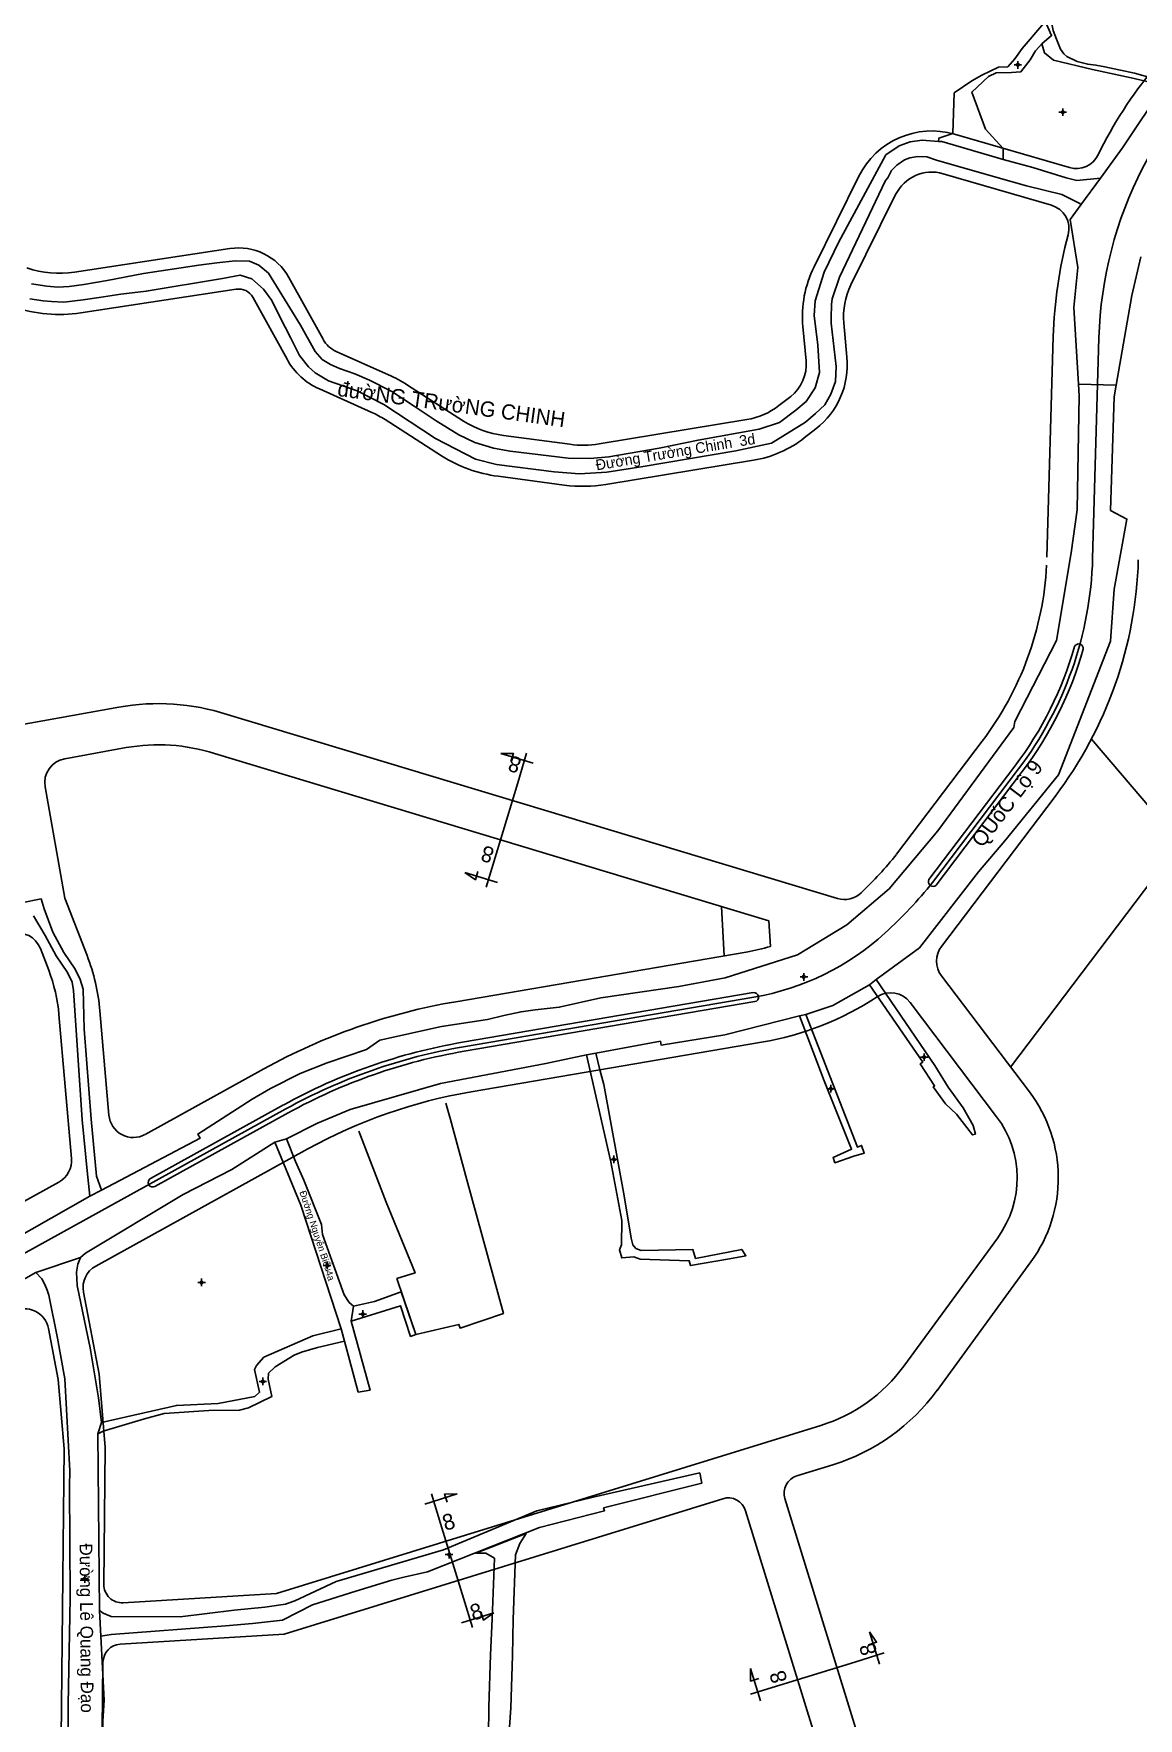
# Model space of a CAD drawing. Extents: x 548357 to 553331, y 1835329 to 1842351.
# Drawn here: x 550610 to 550972, y 1838152 to 1838705 of the extents above; entities that cross this region are included whole.
import ezdxf

# ---------------------------------------------------------------- set-up
doc = ezdxf.new("R2010")
doc.units = 0
for name, color, linetype in [('Level 1', 7, 'Continuous'), ('Level 10', 7, 'Continuous'), ('Level 11', 7, 'Continuous'), ('Level 2', 7, 'Continuous'), ('Level 30', 7, 'Continuous'), ('Level 4', 7, 'Continuous'), ('Level 5', 7, 'Continuous')]:
    doc.layers.add(name, color=color, linetype=linetype)

msp = doc.modelspace()

# ---------------------------------------------------------------- linework, layer by layer
at = {"layer": 'Level 1'}
for points in [[(550957.24, 1838532.99), (550959.3, 1838605.33)], [(550762.92, 1838468.99), (550767.08, 1838469.01), (550766.27, 1838466.29)], [(550773.59, 1838465.78), (550762.92, 1838468.99)], [(550771.41, 1838469.08), (550768.49, 1838459.38)], [(550904.68, 1838426.66), (550932.94, 1838463.95)], [(550761.08, 1838434.8), (550768.49, 1838459.38)], [(550751.13, 1838429.87), (550754.59, 1838427.56), (550755.41, 1838430.27)], [(550758.16, 1838425.11), (550761.08, 1838434.8)], [(550761.8, 1838426.66), (550751.13, 1838429.87)], [(550750.65, 1838372.73), (550846.05, 1838389.01)], [(550473.8, 1838231.7), (550692.37, 1838352.34)], [(550737.98, 1838222.69), (550748.62, 1838225.98)], [(550740.14, 1838226.01), (550743.12, 1838216.33)], [(550748.62, 1838225.98), (550744.46, 1838225.96), (550745.3, 1838223.25)], [(550743.12, 1838216.33), (550750.69, 1838191.8)], [(550750.03, 1838183.65), (550760.67, 1838186.93)], [(550753.68, 1838182.13), (550750.69, 1838191.8)], [(550760.67, 1838186.93), (550757.22, 1838184.6), (550756.39, 1838187.31)], [(550883.99, 1838180.79), (550886.33, 1838177.35), (550883.62, 1838176.51)], [(550887.28, 1838170.15), (550883.99, 1838180.79)], [(550854.59, 1838163.25), (550879.12, 1838170.82)], [(550888.8, 1838173.8), (550879.12, 1838170.82)], [(550848.23, 1838158.1), (550844.95, 1838168.75)], [(550844.95, 1838168.75), (550844.96, 1838164.58), (550847.67, 1838165.42)], [(550844.92, 1838160.26), (550854.59, 1838163.25)]]:
    msp.add_lwpolyline(points, dxfattribs=at)
for centre, radius, start, end in [((551089.25, 1838601.61), 130, 127.2058, 178.3637), ((550837.29, 1838536.42), 120, 322.8512, 358.3637), ((550788.16, 1838520.4), 149.55, 312.4827, 321.1816), ((550831.75, 1838472.8), 85, 279.6827, 312.4827), ((550781.77, 1838190.37), 185, 99.6827, 118.8952)]:
    msp.add_arc(centre, radius, start, end, dxfattribs=at)
at = {"layer": 'Level 10'}
for p, q in [((550953.35, 1838648.96), (550959.8, 1838657.78)), ((550952.57, 1838590.19), (550964.94, 1838589.87)), ((550883.97, 1838393.01), (550886.19, 1838394.83)), ((550861.02, 1838382.86), (550863.12, 1838383.31)), ((550791.04, 1838370.06), (550794.16, 1838370.64)), ((550688.75, 1838341.38), (550692.53, 1838342.54)), ((550627.98, 1838323.7), (550631.9, 1838325.65)), ((550610.27, 1838298.71), (550624.96, 1838303.6)), ((550713.79, 1838282.7), (550714.53, 1838287.66)), ((550710.54, 1838280.2), (550711.66, 1838276.17)), ((550630.62, 1838245.67), (550631.87, 1838249.43)), ((550630.62, 1838245.67), (550631.21, 1838187.78)), ((550631.21, 1838187.78), (550631.61, 1838179.3))]:
    msp.add_line(p, q, dxfattribs=at)
for points in [[(550928.11, 1838730.97), (550933.35, 1838723.89), (550940.56, 1838714.73), (550943.47, 1838709.92), (550944.3, 1838706.24), (550945.35, 1838703.35), (550946.7, 1838700.13), (550947.77, 1838698.53), (550948.8, 1838697.69), (550952.11, 1838696.07), (550955.65, 1838695.14), (550958.29, 1838694.86), (550961.21, 1838694.29), (550970.99, 1838692.21), (550970.99, 1838692.25), (550977.16, 1838690.49)], [(550906.66, 1838669.83), (550906.78, 1838670.92), (550911.38, 1838672.45), (550911.76, 1838685.72), (550917.59, 1838689.68), (550920.82, 1838691.59), (550926.38, 1838694.16), (550929.36, 1838694.28), (550931.7, 1838696.95), (550934.09, 1838700.28), (550941.17, 1838708.6), (550938.29, 1838713.54), (550936.07, 1838716.23), (550933.48, 1838718.81), (550928.45, 1838722.56), (550926.41, 1838725.21)], [(550940.5, 1838701.8), (550943.74, 1838704.56), (550941.76, 1838709.01), (550938.88, 1838713.95), (550936.73, 1838716.62), (550933.98, 1838719.17), (550930.37, 1838723.45), (550928.56, 1838725.9), (550926.41, 1838725.21)], [(550941.17, 1838708.6), (550934.09, 1838700.28), (550931.7, 1838696.95), (550929.36, 1838694.28), (550926.38, 1838694.16), (550920.82, 1838691.59), (550917.59, 1838689.68), (550911.76, 1838685.72), (550911.38, 1838672.45), (550906.78, 1838670.92), (550906.66, 1838669.83), (550901.26, 1838670.18), (550897.33, 1838669.64), (550893.76, 1838668.42), (550889.38, 1838665.38), (550873.79, 1838636.62), (550869.15, 1838626.9), (550866.17, 1838617.55), (550865.83, 1838612.66), (550866.98, 1838602.95), (550867.54, 1838593.96), (550866.17, 1838588.99), (550863.15, 1838584.5), (550859.8, 1838581.62), (550854.41, 1838577.57), (550847.77, 1838575.37), (550827.71, 1838571.81), (550814.92, 1838569.19), (550798.43, 1838566.31), (550792.31, 1838565.77), (550785.06, 1838565.9), (550765.98, 1838568.14), (550760.56, 1838569.21), (550754.37, 1838571.01), (550749.14, 1838573.48), (550741.75, 1838578.08), (550734.49, 1838582.94), (550727.2, 1838587.74), (550719.86, 1838591.5), (550715.03, 1838593.55), (550709.96, 1838595.26), (550706.99, 1838596.57), (550704.32, 1838598.28), (550702.03, 1838600.89), (550697.14, 1838609.5), (550686.67, 1838626.57), (550683.48, 1838629.24), (550680.39, 1838630.54), (550675.75, 1838630.65), (550669.68, 1838629.98), (550663.85, 1838629.19), (550645.68, 1838626.45), (550633.76, 1838624.2), (550626.08, 1838622.89), (550621.21, 1838622.16), (550617.51, 1838622.03), (550613.93, 1838622.32), (550608.89, 1838623.12)], [(550927.9, 1838663.91), (550927.83, 1838667.52), (550922.04, 1838673.87), (550917.57, 1838686.01), (550923.08, 1838691.08), (550925.54, 1838692.27), (550930.61, 1838692.41), (550933.7, 1838692.68), (550936.76, 1838696.56), (550938.5, 1838699.56), (550940.5, 1838701.8)], [(550940.5, 1838701.8), (550941.39, 1838698.85), (550944.42, 1838696.49), (550957.24, 1838693.4), (550969.88, 1838690.63), (550980.71, 1838688.14)], [(550959.8, 1838657.78), (550967.09, 1838667.75), (550980.71, 1838688.14)], [(550608.89, 1838623.12), (550613.93, 1838622.32), (550617.51, 1838622.03), (550621.21, 1838622.16), (550626.08, 1838622.89), (550633.76, 1838624.2), (550645.68, 1838626.45), (550663.85, 1838629.19), (550669.68, 1838629.98), (550675.75, 1838630.65), (550680.39, 1838630.54), (550683.48, 1838629.24), (550686.67, 1838626.57), (550697.14, 1838609.5), (550702.03, 1838600.89), (550704.32, 1838598.28), (550706.99, 1838596.57), (550709.96, 1838595.26), (550715.03, 1838593.55), (550719.86, 1838591.5), (550727.2, 1838587.74), (550734.49, 1838582.94), (550741.75, 1838578.08), (550749.14, 1838573.48), (550754.37, 1838571.01), (550760.56, 1838569.21), (550765.98, 1838568.14), (550785.06, 1838565.9), (550792.31, 1838565.77), (550798.43, 1838566.31), (550814.92, 1838569.19), (550827.71, 1838571.81), (550847.77, 1838575.37), (550854.41, 1838577.57), (550859.8, 1838581.62), (550863.15, 1838584.5), (550866.17, 1838588.99), (550867.54, 1838593.96), (550866.98, 1838602.95), (550865.83, 1838612.66), (550866.17, 1838617.55), (550869.15, 1838626.9), (550873.79, 1838636.62), (550889.38, 1838665.38), (550893.76, 1838668.42), (550897.33, 1838669.64), (550901.26, 1838670.18), (550906.66, 1838669.83)], [(550906.66, 1838669.83), (550907.73, 1838669.76), (550927.9, 1838663.91)], [(550608.37, 1838618.19), (550612.71, 1838617.54), (550615.4, 1838617.24), (550619.44, 1838617.08), (550625.82, 1838617.86), (550631.09, 1838618.62), (550638.22, 1838619.71), (550646.53, 1838620.63), (550671.52, 1838624.85), (550677.36, 1838625.97), (550681.19, 1838624.67), (550684.99, 1838621.28), (550687.78, 1838617.63), (550690.33, 1838612.44), (550694.04, 1838605.23), (550696.85, 1838599.52), (550699.76, 1838595.88), (550701.94, 1838593.9), (550706.37, 1838591.25), (550715.81, 1838587.95), (550724.59, 1838583.48), (550741.45, 1838572.33), (550754.65, 1838565.59), (550761.53, 1838563.8), (550780.46, 1838561.35), (550788.82, 1838560.74), (550797.7, 1838561.24), (550809.65, 1838563.17), (550840.11, 1838568.33), (550851.82, 1838570.78), (550862.93, 1838577.7), (550866.2, 1838580.49), (550869.3, 1838583.35), (550871.23, 1838586.91), (550872.83, 1838590.99), (550873.01, 1838596), (550871.44, 1838610.22), (550871.34, 1838611.96), (550871.45, 1838616.31), (550871.75, 1838618.2), (550874.11, 1838625.25), (550889.27, 1838656.95), (550890.01, 1838657.83), (550891.19, 1838660.29), (550893, 1838662.07), (550895.43, 1838663.77), (550897.21, 1838664.44), (550899.82, 1838664.84), (550902.83, 1838664.72), (550906, 1838663.66), (550926.22, 1838657.85), (550935.56, 1838655.25), (550947.16, 1838652.39), (550953.08, 1838649.42), (550953.35, 1838648.96)], [(550927.9, 1838663.91), (550937.58, 1838661.21), (550948.49, 1838657.91), (550952.09, 1838657.04), (550959.8, 1838657.78)], [(550952.57, 1838590.19), (550951.06, 1838615.33), (550952.4, 1838628.41), (550949.87, 1838644.19), (550953.35, 1838648.96)], [(550964.94, 1838589.87), (550970.1, 1838619.22), (550973.03, 1838631.96)], [(550631.9, 1838325.65), (550664.21, 1838342.72), (550663.45, 1838344.07), (550681.34, 1838355.51), (550687.36, 1838359), (550697.02, 1838364), (550705.96, 1838367.43), (550718.88, 1838371.83), (550723.22, 1838374.95), (550743.42, 1838379.37), (550758.53, 1838381.66), (550763.96, 1838383.01), (550769.57, 1838384.24), (550774.26, 1838384.89), (550782.1, 1838385.7), (550795.77, 1838388.77), (550821.34, 1838392.56), (550836.61, 1838395.34), (550860.29, 1838402.85), (550876.59, 1838412.74), (550890.47, 1838424.54), (550906.4, 1838443.56), (550931.31, 1838477.52), (550931.74, 1838479.43), (550945.37, 1838506.08), (550950.14, 1838534.81), (550952.1, 1838548.93), (550952.8, 1838586.3), (550952.57, 1838590.19)], [(550964.94, 1838589.87), (550964.26, 1838586.01), (550963.11, 1838548.72), (550968.49, 1838545.91), (550964.3, 1838522.93), (550963.11, 1838505.86), (550946.08, 1838461.99), (550928.45, 1838440.34), (550919.75, 1838430.16), (550900.4, 1838405.21), (550886.19, 1838394.83)], [(550605.59, 1838419.91), (550612, 1838421.27), (550612.98, 1838417.95), (550615.84, 1838410.31), (550619.49, 1838403.69), (550623.21, 1838398.22), (550624.88, 1838394.83), (550625.78, 1838391.58), (550626.16, 1838378.52), (550628.41, 1838348.96), (550630.21, 1838330.23), (550631.9, 1838325.65)], [(550609.57, 1838415.7), (550613.32, 1838409.21), (550616.93, 1838402.6), (550620.7, 1838397.15), (550622.19, 1838393.95), (550622.66, 1838391.15), (550625.54, 1838348.77), (550627.13, 1838332.06), (550627.98, 1838323.7)], [(550863.12, 1838383.31), (550871.99, 1838386.25), (550883.97, 1838393.01)], [(550886.19, 1838394.83), (550905.44, 1838366.54), (550909.77, 1838359.51), (550914.74, 1838352.67), (550917.97, 1838346.92), (550918.76, 1838344.1), (550917.76, 1838343.79), (550912.54, 1838350.56), (550908.96, 1838353.95), (550904.92, 1838359.58), (550905.32, 1838359.9), (550900.64, 1838367.12), (550901.44, 1838367.68), (550883.97, 1838393.01)], [(550794.16, 1838370.64), (550815.34, 1838374.54), (550815.6, 1838373.22), (550836.48, 1838376.64), (550861.02, 1838382.86)], [(550863.12, 1838383.31), (550879.99, 1838339.81), (550881.37, 1838340.35), (550882.25, 1838337.79), (550878.83, 1838336.79), (550872.64, 1838334.66), (550872.02, 1838336.4), (550878.11, 1838339.08), (550869.09, 1838361.52), (550861.02, 1838382.86)], [(550692.53, 1838342.54), (550702.75, 1838347.69), (550713.52, 1838352.14), (550743.16, 1838360.69), (550777.73, 1838367.26), (550791.04, 1838370.06)], [(550794.16, 1838370.64), (550795.46, 1838365.17), (550796.74, 1838360.35), (550803.49, 1838323.83), (550805.71, 1838309.92), (550806.33, 1838307.73), (550807.29, 1838306.56), (550809.04, 1838305.87), (550825.98, 1838306.19), (550826.88, 1838303.29), (550842.06, 1838306.25), (550843.38, 1838304.13), (550838.07, 1838303.15), (550825.18, 1838300.94), (550824.8, 1838302.49), (550808.72, 1838303.03), (550806.58, 1838303.79), (550802.66, 1838303.42), (550801.95, 1838306.08), (550802.59, 1838307.7), (550802.62, 1838315.74), (550799.1, 1838334.92), (550791.04, 1838370.06)], [(550692.53, 1838342.54), (550695.53, 1838335.12), (550698.27, 1838328.96), (550704.06, 1838314.44), (550704.41, 1838311.17), (550711.48, 1838291.37), (550713.11, 1838288.82), (550714.53, 1838287.66)], [(550624.96, 1838303.6), (550626.55, 1838304.95), (550658.63, 1838324.27), (550674.58, 1838332.43), (550688.75, 1838341.38)], [(550688.75, 1838341.38), (550697.25, 1838320.8), (550710.54, 1838280.2)], [(550272.82, 1838249.36), (550280.72, 1838248.17), (550280.55, 1838245.87), (550300.75, 1838240.85), (550313.26, 1838238.29), (550313.9, 1838243.68), (550321.8, 1838242.79), (550321.03, 1838235.36), (550344.14, 1838231.5), (550383.57, 1838223.03), (550392.55, 1838222.68), (550397.59, 1838222.41), (550429, 1838223.13), (550452.79, 1838229.92), (550469.58, 1838238.3), (550469.32, 1838238.94), (550491.72, 1838250.9), (550517.3, 1838263.68), (550525.8, 1838267.54), (550537.39, 1838274.24), (550563.01, 1838287.71), (550574.48, 1838294.71), (550602.6, 1838309.23), (550627.98, 1838323.7)], [(550624.96, 1838303.6), (550624.03, 1838301.4), (550623.67, 1838298.77), (550623.85, 1838294.4), (550627.39, 1838277.56), (550628.18, 1838273.97), (550630.82, 1838257.56), (550631.87, 1838249.43)], [(550550.2, 1838265.62), (550555.85, 1838268.76), (550565.36, 1838274.29), (550583.24, 1838284.3), (550588.77, 1838286.47), (550610.27, 1838298.71)], [(550620.07, 1838092.58), (550619.8, 1838105.26), (550620.37, 1838105.28), (550619.86, 1838115.48), (550619.9, 1838133.27), (550620.79, 1838133.34), (550620.94, 1838156.87), (550621.58, 1838191.76), (550621.32, 1838228.54), (550621.5, 1838233.63), (550619.77, 1838263.8), (550617.43, 1838277.07), (550614.6, 1838291.23), (550614.02, 1838292.84), (550613.2, 1838294.77), (550612.28, 1838296.55), (550610.27, 1838298.71)], [(550714.53, 1838287.66), (550721.42, 1838289.15), (550730.22, 1838292.32), (550735.02, 1838278.26), (550733.34, 1838277.67), (550729.98, 1838287.77), (550713.79, 1838282.7)], [(550713.79, 1838282.7), (550720, 1838260.09), (550716.13, 1838259.42), (550711.66, 1838276.17)], [(550630.62, 1838245.67), (550632.35, 1838246.64), (550645.97, 1838250.68), (550652.47, 1838252.44), (550667.04, 1838253.37), (550677.17, 1838253.53), (550680.14, 1838254.27), (550687.72, 1838257.94), (550686.51, 1838263.66), (550686.68, 1838265.67), (550688.81, 1838267.72), (550695.12, 1838271.55), (550697.5, 1838272.47), (550702.75, 1838274.05), (550711.66, 1838276.17)], [(550631.87, 1838249.43), (550656.46, 1838255.02), (550670.14, 1838255.66), (550682.22, 1838257.98), (550683.75, 1838259.36), (550682.09, 1838266.87), (550682.73, 1838268.11), (550685.15, 1838270.89), (550701.22, 1838277.88), (550710.54, 1838280.2)], [(550631.21, 1838187.78), (550632.44, 1838186.9), (550635.01, 1838185.76), (550657.69, 1838185.63), (550675.39, 1838187.86), (550685.51, 1838188.79), (550692.3, 1838189.8), (550693.1, 1838190.13), (550695.32, 1838190.97), (550708.92, 1838197.29), (550744.12, 1838207.68), (550774.74, 1838220.48), (550793.22, 1838224.93), (550828.26, 1838232.89), (550828.8, 1838230.05), (550828.92, 1838229.5), (550796.69, 1838221.4), (550796.97, 1838220.45), (550775.67, 1838214.93), (550738.86, 1838200.48), (550731.08, 1838198.63), (550727.19, 1838197.65), (550715.38, 1838194.06), (550701.17, 1838189.57), (550691.22, 1838184.6), (550681.47, 1838183.45), (550672.58, 1838182.66), (550635.04, 1838179.87), (550631.61, 1838179.3)], [(550758.93, 1838146.47), (550758.97, 1838156.08), (550759.53, 1838173.23), (550760.15, 1838184.99), (550760.85, 1838204.89), (550757.97, 1838206.55), (550754.72, 1838206.59), (550771.24, 1838212.96), (550769.13, 1838209.72), (550767.77, 1838205.99), (550767.02, 1838184.76), (550766.79, 1838172.98), (550766.27, 1838155.83), (550765.56, 1838146.25)], [(550631.61, 1838179.3), (550632.71, 1838158.35), (550632.28, 1838151.31), (550632.33, 1838117.37), (550629.39, 1838117.24), (550629.15, 1838110.2), (550629.64, 1838092.85)]]:
    msp.add_lwpolyline(points, dxfattribs=at)
at = {"layer": 'Level 11'}
for p, q in [((550932.68, 1838695.53), (550932.06, 1838694.9)), ((550932.68, 1838696.15), (550932.68, 1838695.53)), ((550933.31, 1838694.9), (550932.68, 1838695.53)), ((550932.06, 1838694.9), (550931.43, 1838694.9)), ((550932.06, 1838694.9), (550932.68, 1838694.27)), ((550932.68, 1838694.27), (550933.31, 1838694.9)), ((550932.68, 1838694.27), (550932.68, 1838693.65)), ((550933.93, 1838694.9), (550933.31, 1838694.9)), ((550946.81, 1838679.42), (550946.19, 1838679.42)), ((550947.44, 1838680.05), (550946.81, 1838679.42)), ((550946.81, 1838679.42), (550947.44, 1838678.79)), ((550947.44, 1838680.67), (550947.44, 1838680.05)), ((550948.06, 1838679.42), (550947.44, 1838680.05)), ((550947.44, 1838678.79), (550948.06, 1838679.42)), ((550947.44, 1838678.79), (550947.44, 1838678.17)), ((550948.69, 1838679.42), (550948.06, 1838679.42)), ((550862.47, 1838396.91), (550862.47, 1838396.29)), ((550861.85, 1838395.66), (550861.22, 1838395.66)), ((550862.47, 1838396.29), (550861.85, 1838395.66)), ((550861.85, 1838395.66), (550862.47, 1838395.03)), ((550863.09, 1838395.66), (550862.47, 1838396.29)), ((550862.47, 1838395.03), (550863.09, 1838395.66)), ((550862.47, 1838395.03), (550862.47, 1838394.41)), ((550863.72, 1838395.66), (550863.09, 1838395.66)), ((550901.31, 1838369.31), (550900.69, 1838369.31)), ((550901.94, 1838369.93), (550901.31, 1838369.31)), ((550901.31, 1838369.31), (550901.94, 1838368.69)), ((550901.94, 1838370.56), (550901.94, 1838369.93)), ((550902.56, 1838369.31), (550901.94, 1838369.93)), ((550901.94, 1838368.69), (550902.56, 1838369.31)), ((550903.19, 1838369.31), (550902.56, 1838369.31)), ((550901.94, 1838368.69), (550901.94, 1838368.06)), ((550870.7, 1838358.98), (550870.08, 1838358.98)), ((550871.33, 1838359.61), (550870.7, 1838358.98)), ((550870.7, 1838358.98), (550871.33, 1838358.35)), ((550871.33, 1838360.23), (550871.33, 1838359.61)), ((550871.95, 1838358.98), (550871.33, 1838359.61)), ((550871.33, 1838358.35), (550871.95, 1838358.98)), ((550871.33, 1838358.35), (550871.33, 1838357.73)), ((550872.58, 1838358.98), (550871.95, 1838358.98)), ((550800.09, 1838336.41), (550799.47, 1838335.79)), ((550800.09, 1838337.04), (550800.09, 1838336.41)), ((550800.71, 1838335.79), (550800.09, 1838336.41)), ((550799.47, 1838335.79), (550798.84, 1838335.79)), ((550799.47, 1838335.79), (550800.09, 1838335.17)), ((550800.09, 1838335.17), (550800.71, 1838335.79)), ((550800.09, 1838335.17), (550800.09, 1838334.54)), ((550801.34, 1838335.79), (550800.71, 1838335.79)), ((550705.27, 1838300.98), (550704.64, 1838300.98)), ((550705.89, 1838301.61), (550705.27, 1838300.98)), ((550705.27, 1838300.98), (550705.89, 1838300.35)), ((550705.89, 1838302.23), (550705.89, 1838301.61)), ((550706.51, 1838300.98), (550705.89, 1838301.61)), ((550705.89, 1838300.35), (550706.51, 1838300.98)), ((550705.89, 1838300.35), (550705.89, 1838299.73)), ((550707.14, 1838300.98), (550706.51, 1838300.98)), ((550664.06, 1838295.4), (550663.44, 1838295.4)), ((550664.69, 1838296.03), (550664.06, 1838295.4)), ((550664.06, 1838295.4), (550664.69, 1838294.77)), ((550664.69, 1838296.65), (550664.69, 1838296.03)), ((550665.31, 1838295.4), (550664.69, 1838296.03)), ((550664.69, 1838294.77), (550665.31, 1838295.4)), ((550664.69, 1838294.77), (550664.69, 1838294.15)), ((550665.94, 1838295.4), (550665.31, 1838295.4)), ((550717.63, 1838286.25), (550717.63, 1838285.63)), ((550717.01, 1838285), (550716.38, 1838285)), ((550717.63, 1838285.63), (550717.01, 1838285)), ((550717.01, 1838285), (550717.63, 1838284.37)), ((550718.25, 1838285), (550717.63, 1838285.63)), ((550717.63, 1838284.37), (550718.25, 1838285)), ((550717.63, 1838284.37), (550717.63, 1838283.75)), ((550718.88, 1838285), (550718.25, 1838285)), ((550684.81, 1838264.19), (550684.81, 1838263.57)), ((550684.19, 1838262.94), (550683.56, 1838262.94)), ((550684.81, 1838263.57), (550684.19, 1838262.94)), ((550684.19, 1838262.94), (550684.81, 1838262.31)), ((550685.44, 1838262.94), (550684.81, 1838263.57)), ((550684.81, 1838262.31), (550685.44, 1838262.94)), ((550684.81, 1838262.31), (550684.81, 1838261.69)), ((550686.06, 1838262.94), (550685.44, 1838262.94)), ((550745.33, 1838206.1), (550744.71, 1838206.1)), ((550745.96, 1838206.73), (550745.33, 1838206.1)), ((550745.33, 1838206.1), (550745.96, 1838205.47)), ((550745.96, 1838207.35), (550745.96, 1838206.73)), ((550746.59, 1838206.1), (550745.96, 1838206.73)), ((550745.96, 1838205.47), (550746.59, 1838206.1)), ((550745.96, 1838205.47), (550745.96, 1838204.85)), ((550747.21, 1838206.1), (550746.59, 1838206.1)), ((550625.69, 1838198.09), (550625.07, 1838198.09)), ((550626.32, 1838198.71), (550625.69, 1838198.09)), ((550625.69, 1838198.09), (550626.32, 1838197.47)), ((550626.32, 1838199.34), (550626.32, 1838198.71)), ((550626.94, 1838198.09), (550626.32, 1838198.71)), ((550626.32, 1838197.47), (550626.94, 1838198.09)), ((550627.57, 1838198.09), (550626.94, 1838198.09)), ((550626.32, 1838197.47), (550626.32, 1838196.84))]:
    msp.add_line(p, q, dxfattribs=at)
for centre in [(550932.68, 1838694.9), (550947.44, 1838679.42), (550862.47, 1838395.66), (550901.94, 1838369.31), (550871.33, 1838358.98), (550800.09, 1838335.79), (550705.89, 1838300.98), (550664.69, 1838295.4), (550717.63, 1838285), (550684.81, 1838262.94), (550745.96, 1838206.1), (550626.32, 1838198.09)]:
    msp.add_circle(centre, 0.15, dxfattribs=at)
at = {"layer": 'Level 2'}
for p, q in [((550897.33, 1838669.64), (550893.76, 1838668.42)), ((550959.8, 1838657.78), (550952.09, 1838657.04)), ((550953.35, 1838648.96), (550959.8, 1838657.78)), ((550683.48, 1838629.24), (550680.39, 1838630.54)), ((550686.67, 1838626.57), (550683.48, 1838629.24)), ((550633.76, 1838624.2), (550626.08, 1838622.89)), ((550645.68, 1838626.45), (550633.76, 1838624.2)), ((550613.93, 1838622.32), (550608.89, 1838623.12)), ((550617.51, 1838622.03), (550613.93, 1838622.32)), ((550866.98, 1838602.95), (550867.54, 1838593.96)), ((550964.94, 1838589.87), (550952.57, 1838590.19)), ((550814.92, 1838569.19), (550798.43, 1838566.31)), ((550827.71, 1838571.81), (550814.92, 1838569.19)), ((550798.43, 1838566.31), (550792.31, 1838565.77)), ((550610.27, 1838298.71), (550624.96, 1838303.6)), ((550624.96, 1838303.6), (550610.27, 1838298.71)), ((550624.96, 1838303.6), (550626.55, 1838304.95)), ((550610.27, 1838298.71), (550612.28, 1838296.55)), ((550612.28, 1838296.55), (550613.2, 1838294.77)), ((550613.2, 1838294.77), (550614.02, 1838292.84)), ((550614.02, 1838292.84), (550614.6, 1838291.23)), ((550627.39, 1838277.56), (550623.85, 1838294.4)), ((550710.54, 1838280.2), (550711.66, 1838276.17)), ((550619.77, 1838263.8), (550621.5, 1838233.63)), ((550621.5, 1838233.63), (550621.32, 1838228.54)), ((550620.94, 1838156.87), (550620.79, 1838133.34))]:
    msp.add_line(p, q, dxfattribs=at)
for points in [[(550980.71, 1838688.14), (550967.09, 1838667.75), (550959.8, 1838657.78), (550953.35, 1838648.96), (550949.87, 1838644.19), (550952.4, 1838628.41), (550951.06, 1838615.33), (550952.57, 1838590.19), (550964.94, 1838589.87), (550970.1, 1838619.22), (550973.03, 1838631.96)], [(550893.76, 1838668.42), (550889.38, 1838665.38), (550873.79, 1838636.62), (550869.15, 1838626.9)], [(550906.66, 1838669.83), (550901.26, 1838670.18), (550897.33, 1838669.64)], [(550927.9, 1838663.91), (550907.73, 1838669.76), (550906.66, 1838669.83)], [(550608.37, 1838618.19), (550612.71, 1838617.54), (550615.4, 1838617.24), (550619.44, 1838617.08), (550625.82, 1838617.86), (550631.09, 1838618.62), (550638.22, 1838619.71), (550646.53, 1838620.63), (550671.52, 1838624.85), (550677.36, 1838625.97), (550681.19, 1838624.67), (550684.99, 1838621.28), (550687.78, 1838617.63), (550690.33, 1838612.44), (550694.04, 1838605.23), (550696.85, 1838599.52), (550699.76, 1838595.88), (550701.94, 1838593.9), (550706.37, 1838591.25), (550715.81, 1838587.95), (550724.59, 1838583.48), (550741.45, 1838572.33), (550754.65, 1838565.59), (550761.53, 1838563.8), (550780.46, 1838561.35), (550788.82, 1838560.74), (550797.7, 1838561.24), (550809.65, 1838563.17), (550840.11, 1838568.33), (550851.82, 1838570.78), (550862.93, 1838577.7), (550866.2, 1838580.49), (550869.3, 1838583.35), (550871.23, 1838586.91), (550872.83, 1838590.99), (550873.01, 1838596), (550871.44, 1838610.22), (550871.34, 1838611.96), (550871.45, 1838616.31), (550871.75, 1838618.2), (550874.11, 1838625.25), (550889.27, 1838656.95), (550890.01, 1838657.83), (550891.19, 1838660.29), (550893, 1838662.07), (550895.43, 1838663.77), (550897.21, 1838664.44), (550899.82, 1838664.84), (550902.83, 1838664.72), (550906, 1838663.66), (550926.22, 1838657.85), (550935.56, 1838655.25), (550947.16, 1838652.39), (550953.08, 1838649.42), (550953.35, 1838648.96)], [(550952.09, 1838657.04), (550948.49, 1838657.91), (550937.58, 1838661.21), (550927.9, 1838663.91)], [(550669.68, 1838629.98), (550663.85, 1838629.19), (550645.68, 1838626.45)], [(550680.39, 1838630.54), (550675.75, 1838630.65), (550669.68, 1838629.98)], [(550706.99, 1838596.57), (550704.32, 1838598.28), (550702.03, 1838600.89), (550697.14, 1838609.5), (550686.67, 1838626.57)], [(550869.15, 1838626.9), (550866.17, 1838617.55), (550865.83, 1838612.66), (550866.98, 1838602.95)], [(550626.08, 1838622.89), (550621.21, 1838622.16), (550617.51, 1838622.03)], [(550715.03, 1838593.55), (550709.96, 1838595.26), (550706.99, 1838596.57)], [(550727.2, 1838587.74), (550719.86, 1838591.5), (550715.03, 1838593.55)], [(550867.54, 1838593.96), (550866.17, 1838588.99), (550863.15, 1838584.5), (550859.8, 1838581.62), (550854.41, 1838577.57), (550847.77, 1838575.37), (550827.71, 1838571.81)], [(550952.57, 1838590.19), (550952.8, 1838586.3), (550952.1, 1838548.93), (550950.14, 1838534.81), (550945.37, 1838506.08), (550931.74, 1838479.43), (550931.31, 1838477.52), (550906.4, 1838443.56), (550890.47, 1838424.54), (550876.59, 1838412.74), (550860.29, 1838402.85), (550836.61, 1838395.34), (550821.34, 1838392.56), (550795.77, 1838388.77), (550782.1, 1838385.7), (550774.26, 1838384.89), (550769.57, 1838384.24), (550763.96, 1838383.01), (550758.53, 1838381.66), (550743.42, 1838379.37), (550723.22, 1838374.95), (550718.88, 1838371.83), (550705.96, 1838367.43), (550697.02, 1838364), (550687.36, 1838359), (550681.34, 1838355.51), (550663.45, 1838344.07), (550664.21, 1838342.72), (550631.9, 1838325.65), (550627.98, 1838323.7), (550602.6, 1838309.23)], [(550688.75, 1838341.38), (550692.53, 1838342.54), (550702.75, 1838347.69), (550713.52, 1838352.14), (550743.16, 1838360.69), (550777.73, 1838367.26), (550791.04, 1838370.06), (550794.16, 1838370.64), (550815.34, 1838374.54), (550815.6, 1838373.22), (550836.48, 1838376.64), (550861.02, 1838382.86), (550863.12, 1838383.31), (550871.99, 1838386.25), (550883.97, 1838393.01), (550886.19, 1838394.83), (550900.4, 1838405.21), (550919.75, 1838430.16), (550928.45, 1838440.34), (550946.08, 1838461.99), (550963.11, 1838505.86), (550964.3, 1838522.93), (550968.49, 1838545.91), (550963.11, 1838548.72), (550964.26, 1838586.01), (550964.94, 1838589.87)], [(550741.75, 1838578.08), (550734.49, 1838582.94), (550727.2, 1838587.74)], [(550765.98, 1838568.14), (550760.56, 1838569.21), (550754.37, 1838571.01), (550749.14, 1838573.48), (550741.75, 1838578.08)], [(550792.31, 1838565.77), (550785.06, 1838565.9), (550765.98, 1838568.14)], [(550714.53, 1838287.66), (550713.11, 1838288.82), (550711.48, 1838291.37), (550704.41, 1838311.17), (550704.06, 1838314.44), (550698.27, 1838328.96), (550695.53, 1838335.12), (550692.53, 1838342.54), (550688.75, 1838341.38), (550697.25, 1838320.8), (550710.54, 1838280.2)], [(550626.55, 1838304.95), (550658.63, 1838324.27), (550674.58, 1838332.43), (550688.75, 1838341.38)], [(550623.85, 1838294.4), (550623.67, 1838298.77), (550624.03, 1838301.4), (550624.96, 1838303.6)], [(550583.24, 1838284.3), (550588.77, 1838286.47), (550610.27, 1838298.71)], [(550614.6, 1838291.23), (550617.43, 1838277.07), (550619.77, 1838263.8)], [(550711.66, 1838276.17), (550716.13, 1838259.42), (550720, 1838260.09), (550713.79, 1838282.7), (550714.53, 1838287.66)], [(550620.37, 1838105.28), (550619.8, 1838105.26), (550620.07, 1838092.58), (550620.32, 1838092.96), (550629.64, 1838092.85), (550629.15, 1838110.2), (550629.39, 1838117.24), (550632.33, 1838117.37), (550632.28, 1838151.31), (550632.71, 1838158.35), (550631.61, 1838179.3), (550631.21, 1838187.78), (550630.62, 1838245.67), (550631.87, 1838249.43), (550630.82, 1838257.56), (550628.18, 1838273.97), (550627.39, 1838277.56)], [(550621.32, 1838228.54), (550621.58, 1838191.76), (550620.94, 1838156.87)], [(550765.56, 1838146.25), (550766.27, 1838155.83), (550766.79, 1838172.98), (550767.02, 1838184.76), (550767.77, 1838205.99), (550769.13, 1838209.72), (550771.24, 1838212.96), (550754.72, 1838206.59), (550757.97, 1838206.55), (550760.85, 1838204.89), (550760.15, 1838184.99), (550759.53, 1838173.23), (550758.97, 1838156.08), (550758.93, 1838146.47)]]:
    msp.add_lwpolyline(points, dxfattribs=at)
at = {"layer": 'Level 30'}
for points in [[(550911.9, 1838672.18), (550949.61, 1838661.22)], [(550880.47, 1838658.36), (550865.78, 1838628.71)], [(550908.13, 1838659.21), (550943.69, 1838648.88)], [(550892.56, 1838652.37), (550877.88, 1838622.71)], [(550674, 1838634.65), (550623.02, 1838626.9)], [(550704.57, 1838604.87), (550693.31, 1838625.21)], [(550676.07, 1838621.31), (550625.05, 1838613.55)], [(550692.76, 1838598.33), (550681.5, 1838618.67)], [(550862.11, 1838609.03), (550863.15, 1838597.8)], [(550875.56, 1838610.26), (550876.59, 1838599.04)], [(550942.24, 1838533.42), (550944.31, 1838605.75)], [(550726.06, 1838593.24), (550708.89, 1838600.9)], [(550720.55, 1838580.91), (550703.39, 1838588.58)], [(550750.71, 1838578.01), (550732.29, 1838589.87)], [(550858.11, 1838586.14), (550854.26, 1838583.14)], [(550743.5, 1838566.6), (550724.98, 1838578.51)], [(550843.72, 1838578.53), (550795.27, 1838570.58)], [(550866.41, 1838575.5), (550862.57, 1838572.5)], [(550785.55, 1838570.42), (550763.82, 1838573.33)], [(550845.9, 1838565.2), (550797.46, 1838557.26)], [(550783.77, 1838557.04), (550762.03, 1838559.94)], [(550554.02, 1838469.17), (550637.52, 1838484.17)], [(550673.07, 1838481.78), (550873.44, 1838421.4)], [(550639.9, 1838470.88), (550619.78, 1838467.26)], [(550668.94, 1838468.93), (550850.93, 1838414.09)], [(550892.88, 1838435.92), (550920.98, 1838473.01)], [(550956.84, 1838473.72), (550979.68, 1838446.83)], [(550903.5, 1838427.58), (550931.74, 1838464.86)], [(550613.32, 1838457.98), (550619.86, 1838421.54), (550627.11, 1838402.71)], [(550905.86, 1838425.73), (550934.13, 1838463.05)], [(550907.61, 1838405.68), (550944.89, 1838454.89)], [(550930.3, 1838366.08), (550980.1, 1838431.81)], [(550836.25, 1838402.55), (550835.44, 1838418.75)], [(550851.5, 1838405.64), (550850.93, 1838414.09)], [(550614.51, 1838397.86), (550611.78, 1838404.95)], [(550748.13, 1838387.52), (550843.53, 1838403.79)], [(550936.48, 1838357.93), (550907.61, 1838396.02)], [(550750.4, 1838374.21), (550845.8, 1838390.49)], [(550750.9, 1838371.25), (550846.3, 1838387.53)], [(550925.72, 1838349.77), (550897.3, 1838387.28)], [(550621.97, 1838336.04), (550617.87, 1838383.31)], [(550631.32, 1838384.47), (550634.29, 1838350.26)], [(550753.18, 1838357.94), (550848.57, 1838374.22)], [(550646.13, 1838343.94), (550685.13, 1838365.47)], [(550647.95, 1838329.53), (550691.65, 1838353.65)], [(550716.28, 1838345.08), (550725.27, 1838321.7), (550734.81, 1838298.57), (550728.83, 1838296.64), (550735.02, 1838278.26), (550749.17, 1838281.63), (550749.55, 1838280.4), (550763.77, 1838285.23), (550751.8, 1838329.05), (550746.38, 1838348.9), (550744.91, 1838354.27)], [(550649.4, 1838326.9), (550693.1, 1838351.02)], [(550629.95, 1838300.75), (550699.62, 1838339.2)], [(550466.55, 1838244.83), (550617.87, 1838328.35)], [(550895.28, 1838267.96), (550926.06, 1838310.07)], [(550906.18, 1838259.99), (550936.96, 1838302.11)], [(550625.95, 1838292.25), (550631.06, 1838265.32)], [(550617.66, 1838263.5), (550614.49, 1838280.23)], [(550631.06, 1838265.32), (550633.06, 1838241.27)], [(550619.56, 1838240.78), (550617.66, 1838263.5)], [(550689.33, 1838193.37), (550867.99, 1838248.49)], [(550618.02, 1838093.4), (550619.56, 1838240.78)], [(550633.06, 1838241.27), (550632.59, 1838196.33)], [(550860.17, 1838231.95), (550871.97, 1838235.59)], [(550637.96, 1838176.69), (550691.77, 1838179.99), (550835.8, 1838224.43)], [(550843.31, 1838220.47), (550877.11, 1838110.9)], [(550888.39, 1838120.14), (550856.21, 1838224.45)], [(550638.96, 1838190.28), (550689.33, 1838193.37)], [(550631.53, 1838093.8), (550632.33, 1838170.77)]]:
    msp.add_lwpolyline(points, dxfattribs=at)
for centre, radius, start, end in [((551089.25, 1838601.61), 145, 127.2058, 153.9083), ((550904.44, 1838646.49), 26.75, 73.805, 153.6501), ((550951.84, 1838668.9), 8, 253.805, 333.9083), ((550904.44, 1838646.49), 13.25, 73.805, 153.6499), ((550941.46, 1838641.2), 8, 345.0047, 73.805), ((550676.91, 1838616.12), 18.75, 28.9799, 98.9246), ((551089.25, 1838601.61), 145, 165.0047, 178.3637), ((550618.02, 1838659.77), 33.25, 251.2849, 278.6394), ((550898.71, 1838612.39), 36.75, 153.6499, 185.2573), ((550676.91, 1838616.12), 5.25, 28.9799, 99.1784), ((550898.71, 1838612.39), 23.25, 153.6499, 185.2573), ((550618.02, 1838659.77), 46.75, 251.2849, 278.6394), ((550712.67, 1838609.35), 9.25, 208.9799, 245.9339), ((550712.67, 1838609.35), 22.75, 208.9799, 245.9339), ((550849.95, 1838596.59), 13.25, 307.9769, 5.2573), ((550849.95, 1838596.59), 26.75, 307.9769, 5.2573), ((550707, 1838550.55), 46.75, 57.2467, 65.9339), ((550707, 1838550.55), 33.25, 57.2467, 65.9339), ((550839.95, 1838601.47), 23.25, 279.3178, 307.9769), ((550768.22, 1838606.28), 33.25, 238.2336, 262.3935), ((550789.89, 1838603.39), 33.25, 262.493, 279.3178), ((550839.95, 1838601.47), 36.75, 279.3178, 307.9769), ((550768.22, 1838606.28), 46.75, 238.079, 262.3935), ((550789.89, 1838603.39), 46.75, 262.4774, 279.3178), ((550837.29, 1838536.42), 105, 322.8512, 356.9259), ((550837.29, 1838536.42), 135, 322.8512, 358.3637), ((550837.29, 1838536.42), 118.5, 322.8512, 344.151), ((550837.29, 1838536.42), 121.5, 322.8512, 344.151), ((550952.65, 1838503.37), 1.53, 354.9, 153.4019), ((550650.51, 1838411.83), 73.5, 72.1299, 100.1852), ((550650.51, 1838411.83), 60, 72.1126, 100.1852), ((550621.19, 1838459.39), 8, 100.1852, 190.1715), ((550788.16, 1838520.4), 134.55, 313.7976, 321.0778), ((550904.87, 1838426.9), 1.53, 153.4617, 310.5712), ((550875.75, 1838429.06), 8, 253.23, 313.7976), ((550604.31, 1838402.07), 8, 21.0717, 104.8085), ((550564.82, 1838378.71), 66.75, 4.9532, 21.0717), ((550831.75, 1838472.8), 70, 279.6827, 286.3831), ((550913.99, 1838400.85), 8, 142.8512, 217.1514), ((550564.82, 1838378.71), 53.25, 4.9532, 21.0717), ((550781.77, 1838190.37), 200, 99.6827, 118.8952), ((550846.05, 1838389.01), 1.5, 279.6827, 99.6827), ((550831.75, 1838472.8), 100, 279.6827, 303.219), ((550890.92, 1838382.45), 8, 37.1514, 123.219), ((550781.77, 1838190.37), 186.5, 99.6827, 118.8952), ((550781.77, 1838190.37), 183.5, 99.6827, 118.8952), ((550781.77, 1838190.37), 170, 99.6827, 118.8952), ((550899.21, 1838329.69), 46.75, 323.8422, 37.1514), ((550642.26, 1838350.95), 8, 184.9532, 298.8952), ((550899.21, 1838329.69), 33.25, 323.8422, 37.1514), ((550614, 1838335.35), 8, 298.8952, 4.9532), ((550648.68, 1838328.22), 1.5, 118.8952, 298.8952), ((550633.81, 1838293.74), 8, 118.8952, 190.7379), ((550606.63, 1838278.74), 8, 10.7379, 118.8952), ((550852.29, 1838299.38), 53.25, 287.1484, 323.8422), ((550852.29, 1838299.38), 66.75, 287.1484, 323.8422), ((550861.94, 1838226.22), 6, 107.1484, 197.1484), ((550837.57, 1838218.7), 6, 17.1484, 107.1484), ((550638.59, 1838196.27), 6, 179.4036, 273.5073), ((550638.33, 1838170.7), 6, 93.5073, 179.4036)]:
    msp.add_arc(centre, radius, start, end, dxfattribs=at)

# ---------------------------------------------------------------- texts
at = {"layer": 'Level 1'}
for s, height, rotation, p in [('đườNG TRườNG CHINH', 4.9999, 352.1172, (550709.1, 1838586.32)), ('8', 5.21, 163.23, (550770.06, 1838467.31)), ('QUốC Lộ 9', 5, 52.8512, (550921.01, 1838437.78)), ('8', 5.21, 163.23, (550761.15, 1838437.78)), ('8', 5.21, 17.1484, (550744.72, 1838213.82)), ('8', 5.21, 17.1484, (550753.81, 1838184.34)), ('8', 5.21, 107.1484, (550886.58, 1838173.93)), ('8', 5.21, 107.1484, (550857.1, 1838164.84))]:
    msp.add_text(s, height=height, rotation=rotation, dxfattribs=at).set_placement(p)
at = {"layer": 'Level 4'}
for s, height, rotation, p in [('3d', 3.491, 8.4972, (550841.52, 1838569.78)), ('4a', 2.254, 288.993, (550705.28, 1838298.88))]:
    msp.add_text(s, height=height, rotation=rotation, dxfattribs=at).set_placement(p)
at = {"layer": 'Level 5'}
for s, height, rotation, p in [('Đường Trường Chinh', 3.4913, 9.531, (550794.41, 1838561.85)), ('Đường Nguyễn Biểu', 2.2544, 288.3542, (550696.78, 1838325.06)), ('Đường Lê Quang Đạo', 4.1809, 270.4563, (550624.67, 1838209.74))]:
    msp.add_text(s, height=height, rotation=rotation, dxfattribs=at).set_placement(p)

doc.saveas('drawing.dxf')
